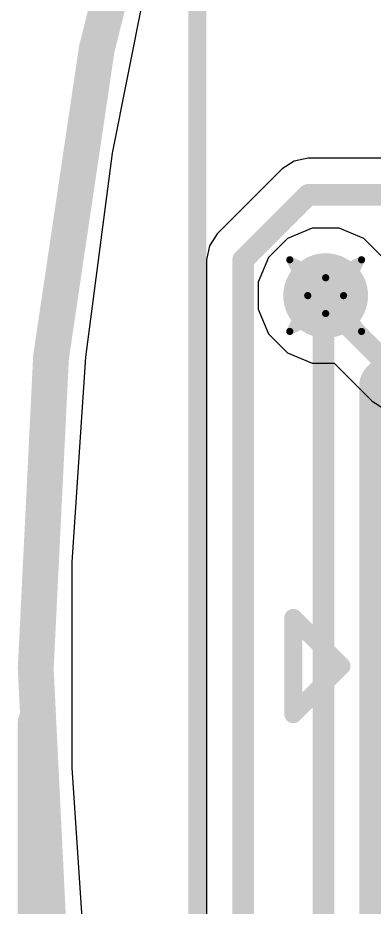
# Model space of a CAD drawing. Header units: inches. Extents: x -8 to 384, y -12 to 64.
# Drawn here: x -7.59 to -5.07, y 11.67 to 17.97 of the extents above; entities that cross this region are included whole.
import ezdxf

# ---------------------------------------------------------------- set-up
doc = ezdxf.new("R2010")
doc.units = ezdxf.units.IN
for name, color, linetype in [('Board_outline', 216, 'Continuous'), ('Bottom Layer', 5, 'Continuous'), ('Dimension', 6, 'Continuous'), ('Drill Drawing', 1, 'Continuous'), ('Top Layer', 1, 'Continuous'), ('Top Overlay', 2, 'Continuous'), ('Via Holes', 16, 'Continuous')]:
    doc.layers.add(name, color=color, linetype=linetype)

# ---------------------------------------------------------------- blocks, each defined once
blk = doc.blocks.new('8_01A0_015200_6')
at = {"layer": 'Top Overlay'}
for points in [[(-0.3416, -2.9464, 0.127, 0.127, 0), (0, -2.6048, 0.127, 0.127, 0)], [(0.3416, -2.9464, 0.127, 0.127, 0), (0, -2.6048, 0.127, 0.127, 0)], [(0.3416, -2.9464, 0.127, 0.127, 0), (-0.3416, -2.9464, 0.127, 0.127, 0)], [(5.55, -3.625, 0.127, 0.127, 0), (-5.5501, -3.625, 0.127, 0.127, 0)]]:
    blk.add_lwpolyline(points, format="xyseb", dxfattribs=at)
for points in [[(-0.0318, -2.6048, 0.0635, 0.0635, 1), (0.0318, -2.6048, 0.0635, 0.0635, 1)], [(-0.0318, -2.6048, 0.0635, 0.0635, 1), (0.0318, -2.6048, 0.0635, 0.0635, 1)], [(-0.3733, -2.9464, 0.0635, 0.0635, 1), (-0.3098, -2.9464, 0.0635, 0.0635, 1)], [(-0.3733, -2.9464, 0.0635, 0.0635, 1), (-0.3098, -2.9464, 0.0635, 0.0635, 1)], [(0.3098, -2.9464, 0.0635, 0.0635, 1), (0.3733, -2.9464, 0.0635, 0.0635, 1)], [(0.3098, -2.9464, 0.0635, 0.0635, 1), (0.3733, -2.9464, 0.0635, 0.0635, 1)]]:
    blk.add_lwpolyline(points, format="xyseb", close=True, dxfattribs=at)

msp = doc.modelspace()

# ---------------------------------------------------------------- hatches: boundary and pattern name
at = {"layer": 'Bottom Layer'}
h = msp.add_hatch(color=5, dxfattribs=at)
edge = h.paths.add_edge_path()
edge.add_arc((-5.4102, 16.002), 0.3, 0, 360)
at = {"layer": 'Top Layer'}
h = msp.add_hatch(color=1, dxfattribs=at)
edge = h.paths.add_edge_path()
edge.add_arc((-5.4102, 16.002), 0.3, 0, 360)
at = {"layer": 'Via Holes'}
h = msp.add_hatch(color=7, dxfattribs=at)
edge = h.paths.add_edge_path()
edge.add_arc((-5.4102, 16.002), 0.15, 0, 360)

# ---------------------------------------------------------------- linework, layer by layer
at = {"layer": 'Board_outline'}
for points in [[(37.5368, 13.3604, 0.254, 0.254, 1), (-7.4632, 13.3604, 0.254, 0.254, 1)], [(-7.5267, 13.3604, 0.127, 0.127, 1), (-7.3997, 13.3604, 0.127, 0.127, 1)]]:
    msp.add_lwpolyline(points, format="xyseb", close=True, dxfattribs=at)
at = {"layer": 'Bottom Layer'}
for p, q in [((-6.9189, 17.0107), (-6.6348, 18.4389)), ((-7.109, 15.567), (-6.9189, 17.0107)), ((-5.6336, 16.9551), (-5.7177, 16.899)), ((-5.5345, 16.9748), (-5.6336, 16.9551)), ((-4.9846, 16.9748), (-5.5345, 16.9748)), ((-5.7177, 16.899), (-6.1775, 16.4391)), ((-6.1775, 16.4391), (-6.2337, 16.3551)), ((-6.2337, 16.3551), (-6.2534, 16.256)), ((-6.2534, 16.256), (-6.2534, 7.5946)), ((-7.2042, 14.1139), (-7.109, 15.567)), ((-7.2042, 13.3858), (-7.2042, 14.1139)), ((-7.2042, 12.6577), (-7.2042, 13.3858)), ((-7.109, 11.2046), (-7.2042, 12.6577))]:
    msp.add_line(p, q, dxfattribs=at)
for points in [[(-4.9815, 15.3639, 0.381, 0.381, 0), (-3.4544, 16.891, 0.381, 0.381, 0)], [(-5.9944, 16.256, 0.1524, 0.1524, 0), (-5.5345, 16.7159, 0.1524, 0.1524, 0)], [(-5.5345, 16.7159, 0.1524, 0.1524, 0), (-4.5747, 16.7159, 0.1524, 0.1524, 0)], [(-5.9944, 7.5946, 0.1524, 0.1524, 0), (-5.9944, 16.256, 0.1524, 0.1524, 0)], [(-5.426, 15.9862, 0.1524, 0.1524, 0), (-5.4102, 16.002, 0.1524, 0.1524, 0)], [(-5.426, 8.0422, 0.1524, 0.1524, 0), (-5.426, 15.9862, 0.1524, 0.1524, 0)], [(-4.9815, 14.5262, 0.381, 0.381, 0), (-4.9815, 15.3639, 0.381, 0.381, 0)], [(-4.9815, 8.7153, 0.381, 0.381, 0), (-4.9815, 14.5262, 0.381, 0.381, 0)]]:
    msp.add_lwpolyline(points, format="xyseb", dxfattribs=at)
for points in [[(-5.5726, 16.7159, 0.0762, 0.0762, 1), (-5.4964, 16.7159, 0.0762, 0.0762, 1)], [(-5.5726, 16.7159, 0.0762, 0.0762, 1), (-5.4964, 16.7159, 0.0762, 0.0762, 1)], [(-6.0325, 16.256, 0.0762, 0.0762, 1), (-5.9563, 16.256, 0.0762, 0.0762, 1)], [(-6.0325, 16.256, 0.0762, 0.0762, 1), (-5.9563, 16.256, 0.0762, 0.0762, 1)], [(-5.4483, 16.002, 0.0762, 0.0762, 1), (-5.3721, 16.002, 0.0762, 0.0762, 1)], [(-5.4641, 15.9862, 0.0762, 0.0762, 1), (-5.3879, 15.9862, 0.0762, 0.0762, 1)], [(-5.4641, 15.9862, 0.0762, 0.0762, 1), (-5.3879, 15.9862, 0.0762, 0.0762, 1)], [(-5.0767, 15.3639, 0.1905, 0.1905, 1), (-4.8862, 15.3639, 0.1905, 0.1905, 1)], [(-5.0767, 15.3639, 0.1905, 0.1905, 1), (-4.8862, 15.3639, 0.1905, 0.1905, 1)], [(-5.0767, 14.5262, 0.1905, 0.1905, 1), (-4.8862, 14.5262, 0.1905, 0.1905, 1)], [(-5.0767, 14.5262, 0.1905, 0.1905, 1), (-4.8862, 14.5262, 0.1905, 0.1905, 1)]]:
    msp.add_lwpolyline(points, format="xyseb", close=True, dxfattribs=at)
at = {"layer": 'Dimension'}
msp.add_lwpolyline([(-7.4632, -10.922, 0.254, 0.254, 0), (-7.4632, 12.9794, 0.254, 0.254, 0)], format="xyseb", dxfattribs=at)
msp.add_lwpolyline([(-7.5267, 12.9794, 0.127, 0.127, 1), (-7.3997, 12.9794, 0.127, 0.127, 1)], format="xyseb", close=True, dxfattribs=at)
at = {"layer": 'Drill Drawing'}
for points in [[(-5.6642, 16.256, 0.0508, 0.0508, 0), (-5.4102, 16.129, 0.0508, 0.0508, 0)], [(-5.6642, 16.256, 0.0508, 0.0508, 0), (-5.5372, 16.002, 0.0508, 0.0508, 0)], [(-5.4102, 16.129, 0.0508, 0.0508, 0), (-5.1562, 16.256, 0.0508, 0.0508, 0)], [(-5.2832, 16.002, 0.0508, 0.0508, 0), (-5.1562, 16.256, 0.0508, 0.0508, 0)], [(-5.6642, 15.748, 0.0508, 0.0508, 0), (-5.5372, 16.002, 0.0508, 0.0508, 0)], [(-5.2832, 16.002, 0.0508, 0.0508, 0), (-5.1562, 15.748, 0.0508, 0.0508, 0)], [(-5.6642, 15.748, 0.0508, 0.0508, 0), (-5.4102, 15.875, 0.0508, 0.0508, 0)], [(-5.4102, 15.875, 0.0508, 0.0508, 0), (-5.1562, 15.748, 0.0508, 0.0508, 0)]]:
    msp.add_lwpolyline(points, format="xyseb", dxfattribs=at)
for points in [[(-5.6769, 16.256, 0.0254, 0.0254, 1), (-5.6515, 16.256, 0.0254, 0.0254, 1)], [(-5.6769, 16.256, 0.0254, 0.0254, 1), (-5.6515, 16.256, 0.0254, 0.0254, 1)], [(-5.1689, 16.256, 0.0254, 0.0254, 1), (-5.1435, 16.256, 0.0254, 0.0254, 1)], [(-5.1689, 16.256, 0.0254, 0.0254, 1), (-5.1435, 16.256, 0.0254, 0.0254, 1)], [(-5.4229, 16.129, 0.0254, 0.0254, 1), (-5.3975, 16.129, 0.0254, 0.0254, 1)], [(-5.4229, 16.129, 0.0254, 0.0254, 1), (-5.3975, 16.129, 0.0254, 0.0254, 1)], [(-5.5499, 16.002, 0.0254, 0.0254, 1), (-5.5245, 16.002, 0.0254, 0.0254, 1)], [(-5.5499, 16.002, 0.0254, 0.0254, 1), (-5.5245, 16.002, 0.0254, 0.0254, 1)], [(-5.2959, 16.002, 0.0254, 0.0254, 1), (-5.2705, 16.002, 0.0254, 0.0254, 1)], [(-5.2959, 16.002, 0.0254, 0.0254, 1), (-5.2705, 16.002, 0.0254, 0.0254, 1)], [(-5.4229, 15.875, 0.0254, 0.0254, 1), (-5.3975, 15.875, 0.0254, 0.0254, 1)], [(-5.4229, 15.875, 0.0254, 0.0254, 1), (-5.3975, 15.875, 0.0254, 0.0254, 1)], [(-5.6769, 15.748, 0.0254, 0.0254, 1), (-5.6515, 15.748, 0.0254, 0.0254, 1)], [(-5.6769, 15.748, 0.0254, 0.0254, 1), (-5.6515, 15.748, 0.0254, 0.0254, 1)], [(-5.1689, 15.748, 0.0254, 0.0254, 1), (-5.1435, 15.748, 0.0254, 0.0254, 1)], [(-5.1689, 15.748, 0.0254, 0.0254, 1), (-5.1435, 15.748, 0.0254, 0.0254, 1)]]:
    msp.add_lwpolyline(points, format="xyseb", close=True, dxfattribs=at)
at = {"layer": 'Top Layer'}
for p, q in [((-6.9189, 17.0107), (-6.6348, 18.4389)), ((-7.109, 15.567), (-6.9189, 17.0107)), ((-5.5052, 16.4798), (-5.6809, 16.4071)), ((-5.3152, 16.4798), (-5.5052, 16.4798)), ((-5.1395, 16.4071), (-5.3152, 16.4798)), ((-5.6809, 16.4071), (-5.8153, 16.2727)), ((-5.0051, 16.2727), (-5.1395, 16.4071)), ((-5.8153, 16.2727), (-5.888, 16.097)), ((-5.888, 16.097), (-5.888, 15.907)), ((-5.888, 15.907), (-5.8153, 15.7313)), ((-5.8153, 15.7313), (-5.6809, 15.5969)), ((-7.2042, 14.1139), (-7.109, 15.567)), ((-5.6809, 15.5969), (-5.5052, 15.5242)), ((-5.5052, 15.5242), (-5.3495, 15.5242)), ((-5.3495, 15.5242), (-5.0805, 15.2553)), ((-5.0805, 15.2553), (-4.9965, 15.1991)), ((-7.2042, 13.3858), (-7.2042, 14.1139)), ((-7.2042, 12.6577), (-7.2042, 13.3858)), ((-7.109, 11.2046), (-7.2042, 12.6577))]:
    msp.add_line(p, q, dxfattribs=at)
for points in [[(-5.4102, 15.9512, 0.1524, 0.1524, 0), (-5.4102, 16.002, 0.1524, 0.1524, 0)], [(-5.4102, 15.9512, 0.1524, 0.1524, 0), (-4.8974, 15.4384, 0.1524, 0.1524, 0)]]:
    msp.add_lwpolyline(points, format="xyseb", dxfattribs=at)
for points in [[(-5.4483, 16.002, 0.0762, 0.0762, 1), (-5.3721, 16.002, 0.0762, 0.0762, 1)], [(-5.4483, 15.9512, 0.0762, 0.0762, 1), (-5.3721, 15.9512, 0.0762, 0.0762, 1)], [(-5.4483, 15.9512, 0.0762, 0.0762, 1), (-5.3721, 15.9512, 0.0762, 0.0762, 1)]]:
    msp.add_lwpolyline(points, format="xyseb", close=True, dxfattribs=at)

# ---------------------------------------------------------------- block references
at = {"rotation": 270}
msp.add_blockref('8_01A0_015200_6', (-2.693, 13.3777), dxfattribs=at)

doc.saveas('drawing.dxf')
